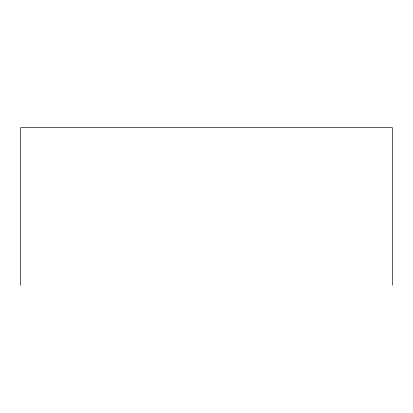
<?xml version="1.0" encoding="UTF-8"?>
<svg xmlns="http://www.w3.org/2000/svg" width="413" height="413" viewBox="0 0 413 413"><rect width="100%" height="100%" fill="white"/><g stroke="black" fill="none" stroke-linecap="round" stroke-linejoin="round"><path stroke-width="0.62" d="M392.35 285.337L392.35 127.663L20.65 127.663L20.65 285.337"/></g></svg>
